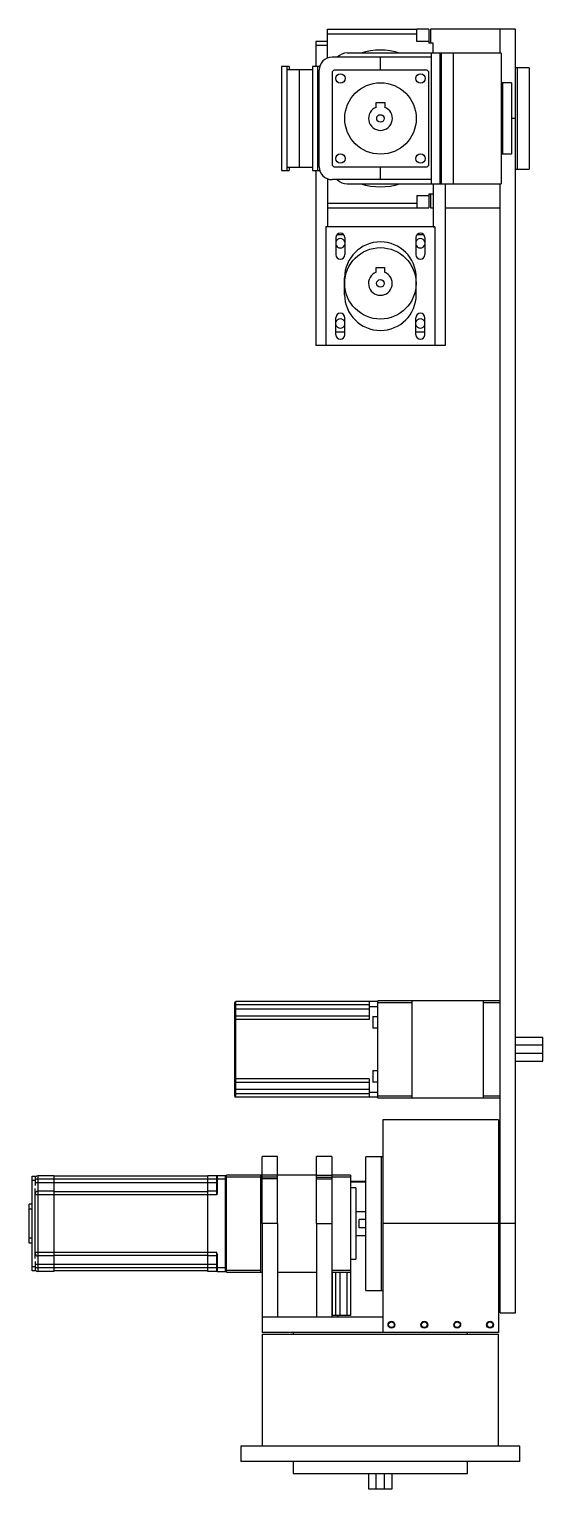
# Model space of a CAD drawing. Header units: millimetres. Extents: x -206 to 96, y -659 to 200.
import ezdxf

# ---------------------------------------------------------------- set-up
doc = ezdxf.new("R2010")
doc.units = ezdxf.units.MM

msp = doc.modelspace()

# ---------------------------------------------------------------- linework, layer by layer
at = {"color": 7, "linetype": 'Continuous', "lineweight": 25}
for p, q in [((-31, 182.72), (-31, 199.66)), ((-31, 199.66), (21.5, 199.66)), ((28.5, 199.66), (21.5, 199.66)), ((21.5, 192.41), (21.5, 199.66)), ((28.5, 199.66), (28.5, 191.42)), ((79.5, 199.66), (29.5, 199.66)), ((29.5, 199.66), (29.5, 191.47)), ((70.5, 185.66), (70.5, 199.66)), ((79.5, -555.34), (79.5, 199.66)), ((-31, 192.47), (-38, 192.47)), ((-38, 192.47), (-38, 177.8)), ((-38, 190.18), (-31, 190.18)), ((-31, 197.01), (21.5, 197.01)), ((28.5, 192.46), (21.5, 192.46)), ((28.5, 192.41), (21.5, 192.41)), ((31, 191.47), (28.5, 191.47)), ((31, 191.42), (28.5, 191.42)), ((31, 185.66), (31, 191.47)), ((29.95, 183.16), (-28.45, 183.16)), ((71, 185.66), (-19.56, 185.66)), ((0.05, 175.66), (0.05, 183.16)), ((29.95, 185.66), (29.95, 108.66)), ((35, 185.66), (35, 108.66)), ((36, 108.66), (36, 185.66)), ((43, 108.66), (43, 185.66)), ((71, 185.66), (71, 108.66)), ((-53.6, 177.8), (-58.1, 177.8)), ((-58.1, 177.8), (-58.1, 116.53)), ((-55.1, 177.8), (-55.1, 116.53)), ((-40, 175.8), (-55.1, 175.8)), ((-53.6, 177.8), (-53.6, 175.8)), ((-47.55, 118.53), (-47.55, 175.8)), ((-35.64, 177.8), (-40, 177.8)), ((-40, 177.8), (-40, 116.53)), ((-37, 177.8), (-37, 116.53)), ((-35.95, 118.66), (-35.95, 175.66)), ((-28.45, 174.66), (-27.45, 175.66)), ((-28.45, 174.66), (-28.45, 119.66)), ((27.55, 175.66), (-27.45, 175.66)), ((27.55, 175.66), (28.55, 174.66)), ((28.55, 119.66), (28.55, 174.66)), ((36, 173.16), (35, 173.16)), ((80.5, 176.96), (79.5, 176.96)), ((87.5, 176.96), (80.5, 176.96)), ((80.5, 176.96), (80.5, 117.37)), ((87.5, 176.96), (87.5, 117.37)), ((72, 168.05), (71, 168.05)), ((77, 168.05), (72, 168.05)), ((72, 126.28), (72, 168.05)), ((77, 168.05), (77, 126.28)), ((-35.95, 156.16), (-37, 156.16)), ((-2.45, 153.7), (-2.45, 156.46)), ((-2.45, 156.46), (2.55, 156.46)), ((2.55, 156.46), (2.55, 153.7)), ((79.5, 147.16), (77, 147.16)), ((-37, 138.16), (-35.95, 138.16)), ((35, 121.16), (36, 121.16)), ((71, 126.28), (72, 126.28)), ((72, 126.28), (77, 126.28)), ((-58.1, 116.53), (-53.6, 116.53)), ((-55.1, 118.53), (-40, 118.53)), ((-53.6, 118.48), (-53.6, 116.53)), ((-40, 116.53), (-35.64, 116.53)), ((-38, 116.53), (-38, 13.69)), ((-31, 111.61), (-31, 83.38)), ((-27.45, 118.66), (-28.45, 119.66)), ((-27.45, 118.66), (27.55, 118.66)), ((0.05, 111.16), (0.05, 118.66)), ((28.55, 119.66), (27.55, 118.66)), ((79.5, 117.37), (80.5, 117.37)), ((80.5, 117.37), (87.5, 117.37)), ((29.95, 111.16), (-28.45, 111.16)), ((-19.56, 108.66), (71, 108.66)), ((31, 108.66), (31, 83.38)), ((38, 108.66), (38, 13.69)), ((70.5, -555.34), (70.5, 108.66)), ((-31, 97.32), (21.5, 97.32)), ((-31, 94.66), (21.5, 94.66)), ((21.5, 101.92), (21.5, 94.66)), ((21.5, 101.92), (28.5, 101.92)), ((21.5, 101.87), (28.5, 101.87)), ((21.5, 94.66), (28.5, 94.66)), ((28.5, 102.91), (31, 102.91)), ((28.5, 102.91), (28.5, 94.66)), ((28.5, 102.86), (31, 102.86)), ((29.5, 102.86), (29.5, 94.66)), ((29.5, 94.66), (31, 94.66)), ((38, 94.66), (70.5, 94.66)), ((-31, 83.38), (-32, 83.38)), ((-32, 83.38), (-32, 13.69)), ((32, 83.33), (-32, 83.33)), ((-21.46, 78.67), (-25.68, 78.67)), ((25.68, 78.67), (21.46, 78.67)), ((31, 83.38), (32, 83.38)), ((32, 83.38), (32, 13.69)), ((-26.22, 77.08), (-26.22, 67.08)), ((-20.92, 77.08), (-20.92, 67.08)), ((20.92, 77.08), (20.92, 67.08)), ((26.22, 77.08), (26.22, 67.08)), ((-21.05, 43.51), (-21.05, 53.51)), ((-2.5, 59.47), (2.5, 59.47)), ((-2.5, 56.71), (-2.5, 59.47)), ((2.5, 59.47), (2.5, 56.71)), ((21.05, 43.51), (21.05, 53.51)), ((-26.22, 19.94), (-26.22, 29.94)), ((-20.92, 19.94), (-20.92, 29.94)), ((20.92, 19.94), (20.92, 29.94)), ((26.22, 19.94), (26.22, 29.94)), ((-26.22, 21.67), (-20.92, 21.67)), ((20.92, 21.67), (26.22, 21.67)), ((38, 13.69), (-38, 13.69)), ((-85.5, -372.64), (-85, -372.14)), ((-85.5, -428.04), (-85.5, -372.64)), ((-6.5, -374.14), (-85.5, -374.14)), ((-6.5, -376.64), (-85.5, -376.64)), ((-1.75, -372.14), (-85, -372.14)), ((-85, -428.54), (-85, -372.14)), ((-6.5, -372.14), (-6.5, -382.89)), ((-6.5, -375.14), (-1.5, -375.14)), ((-1.75, -372.14), (-1.75, -428.54)), ((-1.5, -372.39), (-1.75, -372.14)), ((70.5, -371.84), (-1.5, -371.84)), ((-1.5, -428.84), (-1.5, -371.84)), ((-1.5, -372.84), (18.5, -372.84)), ((18.5, -371.84), (18.5, -428.84)), ((60.5, -371.84), (60.5, -428.84)), ((60.5, -372.84), (70.5, -372.84)), ((-85.5, -381.39), (-85, -380.89)), ((-6.5, -382.89), (-85.5, -382.89)), ((-6.5, -380.89), (-85, -380.89)), ((-4.5, -381.06), (-1.75, -381.06)), ((-4.5, -381.06), (-4.5, -387.81)), ((-1.5, -380.81), (-1.75, -381.06)), ((-1.75, -387.81), (-4.5, -387.81)), ((-1.5, -388.06), (-1.75, -387.81)), ((95.5, -393.34), (79.5, -393.34)), ((95.5, -407.34), (95.5, -393.34)), ((95.5, -397.84), (79.5, -397.84)), ((95.5, -402.84), (79.5, -402.84)), ((79.5, -407.34), (95.5, -407.34)), ((-6.5, -417.79), (-85.5, -417.79)), ((-85.5, -419.29), (-85, -419.79)), ((-6.5, -419.79), (-85, -419.79)), ((-6.5, -417.79), (-6.5, -428.54)), ((-4.5, -412.86), (-1.75, -412.86)), ((-4.5, -412.86), (-4.5, -419.61)), ((-1.75, -419.61), (-4.5, -419.61)), ((-1.5, -412.61), (-1.75, -412.86)), ((-1.5, -419.86), (-1.75, -419.61)), ((-6.5, -424.04), (-85.5, -424.04)), ((-6.5, -426.54), (-85.5, -426.54)), ((-85.5, -428.04), (-85, -428.54)), ((-1.75, -428.54), (-85, -428.54)), ((-6.5, -425.54), (-1.5, -425.54)), ((-1.5, -428.29), (-1.75, -428.54)), ((18.5, -427.84), (-1.5, -427.84)), ((-1.5, -428.84), (70.5, -428.84)), ((70.5, -427.84), (60.5, -427.84)), ((69.5, -441.84), (1.5, -441.84)), ((1.5, -441.84), (1.5, -566.84)), ((69.5, -441.84), (69.5, -566.84)), ((-60.5, -463.34), (-69.5, -463.34)), ((-69.5, -502.79), (-69.5, -463.34)), ((-60.5, -502.79), (-60.5, -463.34)), ((-28.5, -463.34), (-37.5, -463.34)), ((-37.5, -502.79), (-37.5, -463.34)), ((-28.5, -463.34), (-28.5, -557.84)), ((1.5, -463.56), (-8.5, -463.56)), ((-8.5, -542.11), (-8.5, -463.56)), ((0.5, -463.56), (0.5, -542.11)), ((70.5, -463.56), (69.5, -463.56)), ((-204.8, -530.64), (-204.8, -475.04)), ((-204.8, -475.04), (-202.8, -475.04)), ((-202.8, -477.54), (-204.8, -477.54)), ((-202.8, -480.52), (-202.8, -475.04)), ((-90.5, -476.74), (-202.8, -476.74)), ((-96, -478.84), (-202.8, -478.84)), ((-201.5, -474.74), (-201.5, -530.94)), ((-192, -474.74), (-201.5, -474.74)), ((-192, -474.74), (-192, -530.94)), ((-101.5, -474.99), (-192, -474.99)), ((-91, -474.74), (-101.5, -474.74)), ((-101.5, -530.94), (-101.5, -474.74)), ((-96.25, -485.84), (-96.25, -474.74)), ((-96, -474.74), (-96, -484.81)), ((-91, -530.94), (-91, -474.74)), ((-91, -474.74), (-90.5, -475.24)), ((-69.5, -474.34), (-90.5, -474.34)), ((-90.5, -531.34), (-90.5, -474.34)), ((-90.5, -475.34), (-70.5, -475.34)), ((-70.5, -474.34), (-70.5, -531.34)), ((-60.5, -474.42), (-69.5, -474.42)), ((-60.5, -475.54), (-69.5, -475.54)), ((-60.5, -476.54), (-69.5, -476.54)), ((-37.5, -474.34), (-60.5, -474.34)), ((-37.5, -474.42), (-28.5, -474.42)), ((-37.5, -475.54), (-28.5, -475.54)), ((-37.5, -476.54), (-28.5, -476.54)), ((-17.5, -474.34), (-28.5, -474.34)), ((-28.5, -475.34), (-17.5, -475.34)), ((-17.5, -474.34), (-17.5, -531.34)), ((-17.5, -477.84), (-8.5, -477.84)), ((-17.5, -478.34), (-8.5, -478.34)), ((-17.45, -481.84), (-17.45, -477.84)), ((-203, -523.37), (-203, -482.3)), ((-96.25, -485.84), (-203, -485.84)), ((-192, -483.84), (-201.5, -483.84)), ((-101.5, -484.09), (-192, -484.09)), ((-96.25, -483.84), (-101.5, -483.84)), ((-14.5, -481.84), (-17.5, -481.84)), ((-14.5, -481.84), (-14.5, -523.84)), ((-206.5, -514.34), (-206.5, -491.34)), ((-204.8, -491.34), (-206.5, -491.34)), ((-204.8, -494.34), (-206.5, -494.34)), ((-8.5, -495.84), (-14.5, -495.84)), ((-60.5, -502.79), (-69.5, -502.79)), ((-69.5, -502.84), (-69.5, -566.84)), ((-60.5, -502.84), (-69.5, -502.84)), ((-60.5, -502.84), (-60.5, -557.84)), ((-37.5, -502.79), (-28.5, -502.79)), ((-37.5, -502.84), (-37.5, -557.84)), ((-37.5, -502.84), (-28.5, -502.84)), ((-12.5, -505.34), (-12.5, -500.34)), ((-8.5, -500.34), (-12.5, -500.34)), ((-8.5, -505.34), (-12.5, -505.34)), ((69.5, -502.84), (1.5, -502.84)), ((79.5, -502.84), (70.5, -502.84)), ((-204.8, -511.34), (-206.5, -511.34)), ((-204.8, -514.34), (-206.5, -514.34)), ((-14.5, -509.84), (-8.5, -509.84)), ((-96.25, -519.84), (-203, -519.84)), ((-192, -521.84), (-201.5, -521.84)), ((-101.5, -521.59), (-192, -521.59)), ((-96.25, -521.84), (-101.5, -521.84)), ((-96, -520.87), (-96.25, -519.84)), ((-96.25, -530.94), (-96.25, -519.84)), ((-96, -520.87), (-96, -530.94)), ((-204.8, -528.14), (-202.8, -528.14)), ((-202.8, -530.64), (-204.8, -530.64)), ((-202.8, -530.64), (-202.8, -525.15)), ((-96, -526.84), (-202.8, -526.84)), ((-90.5, -528.94), (-202.8, -528.94)), ((-192, -530.94), (-201.5, -530.94)), ((-101.5, -530.69), (-192, -530.69)), ((-96.25, -530.94), (-101.5, -530.94)), ((-96, -530.94), (-91, -530.94)), ((-91, -530.94), (-90.5, -530.44)), ((-70.5, -530.34), (-90.5, -530.34)), ((-90.5, -531.34), (-69.5, -531.34)), ((-60.5, -531.34), (-37.5, -531.34)), ((-17.5, -530.34), (-28.5, -530.34)), ((-28.5, -531.34), (-17.5, -531.34)), ((-28.2, -557.84), (-28.2, -531.34)), ((-26.2, -556.84), (-26.2, -531.34)), ((-23.7, -556.84), (-23.7, -531.34)), ((-19.45, -556.84), (-19.45, -531.34)), ((-17.5, -523.84), (-14.5, -523.84)), ((-17.45, -556.84), (-17.45, -523.84)), ((-8.5, -542.11), (1.5, -542.11)), ((69.5, -542.11), (70.5, -542.11)), ((1.5, -557.84), (-69.5, -557.84)), ((-17.45, -556.84), (-28.2, -556.84)), ((-25.2, -556.84), (-25.2, -557.84)), ((70.5, -555.34), (79.5, -555.34)), ((69.5, -566.84), (-69.5, -566.84)), ((-69.5, -567.84), (-69.5, -633.84)), ((-69.5, -567.84), (69.5, -567.84)), ((-51.25, -566.84), (-51.25, -567.84)), ((51.25, -567.84), (51.25, -566.84)), ((69.5, -633.84), (69.5, -567.84)), ((-82, -633.84), (-82, -642.84)), ((82, -633.84), (-82, -633.84)), ((82, -642.84), (82, -633.84)), ((82, -642.84), (-82, -642.84)), ((-51.25, -642.84), (-51.25, -649.84)), ((51.25, -649.84), (51.25, -642.84)), ((-51.25, -649.84), (51.25, -649.84)), ((-7, -649.84), (-7, -658.84)), ((-2.5, -658.84), (-2.5, -649.84)), ((2.5, -658.84), (2.5, -649.84)), ((7, -658.84), (7, -649.84)), ((-7, -658.84), (7, -658.84))]:
    msp.add_line(p, q, dxfattribs=at)
for centre, radius in [((-23.52, 170.73), 2.75), ((23.62, 170.73), 2.75), ((0.05, 147.16), 21), ((0.05, 147.16), 2.23), ((-23.52, 123.59), 2.75), ((23.62, 123.59), 2.75), ((0, 50.17), 21), ((0, 50.17), 2.23), ((6.5, -562.34), 2.02), ((6.5, -562.34), 1.65), ((25.83, -562.34), 2.02), ((25.83, -562.34), 1.65), ((45.17, -562.34), 2.02), ((45.17, -562.34), 1.65), ((64.5, -562.34), 2.02), ((64.5, -562.34), 1.65)]:
    msp.add_circle(centre, radius, dxfattribs=at)
for centre, radius, start, end in [((-28.45, 175.66), 7.5, 90, 180), ((-19.56, 177.73), 7.94, 90, 136.76093), ((0, 147.16), 40.18, 73.36438, 106.63562), ((0.05, 147.16), 7, 110.92483, 69.07517), ((-28.45, 118.66), 7.5, 180, 270), ((-19.56, 116.6), 7.94, 223.23907, 270), ((0, 147.16), 40.18, 253.36438, 286.63562), ((-23.57, 77.08), 2.65, 0, 180), ((23.57, 77.08), 2.65, 0, 180), ((-23.57, 73.74), 2.75, 15.49873, 164.50127), ((-23.57, 73.74), 2.75, 195.49873, 344.50127), ((0, 53.51), 21.05, 0, 180), ((23.57, 73.74), 2.75, 15.49873, 164.50127), ((23.57, 73.74), 2.75, 195.49873, 344.50127), ((-23.57, 67.08), 2.65, 180, 0), ((23.57, 67.08), 2.65, 180, 0), ((0, 50.17), 7, 110.92483, 69.07517), ((0, 43.51), 21.05, 180, 0), ((-23.57, 29.94), 2.65, 0, 180), ((-23.57, 26.6), 2.75, 15.49873, 164.50127), ((-23.57, 26.6), 2.75, 195.49873, 344.50127), ((23.57, 29.94), 2.65, 0, 180), ((23.57, 26.6), 2.75, 15.49873, 164.50127), ((23.57, 26.6), 2.75, 195.49873, 344.50127), ((-23.57, 19.94), 2.65, 180, 0), ((23.57, 19.94), 2.65, 180, 0), ((-201.5, -476.24), 1.5, 90, 150.07357), ((-201.5, -485.34), 1.5, 90, 180), ((-96.25, -483.59), 0.25, 270, 360), ((-201.5, -520.34), 1.5, 180, 270), ((-96.25, -522.09), 0.25, 360, 90), ((-201.5, -529.44), 1.5, 209.92643, 270)]:
    msp.add_arc(centre, radius, start, end, dxfattribs=at)
for points in [[(-96, -484.81), (-96.02, -484.98), (-96.06, -485.34), (-96.19, -485.67), (-96.25, -485.84)], [(-96, -530.94), (-96.02, -530.94), (-96.06, -530.94), (-96.19, -530.94), (-96.25, -530.94)]]:
    msp.add_open_spline(points, degree=3, knots=[0, 0, 0, 0, 0.498579, 1, 1, 1, 1], dxfattribs=at)

doc.saveas('drawing.dxf')
